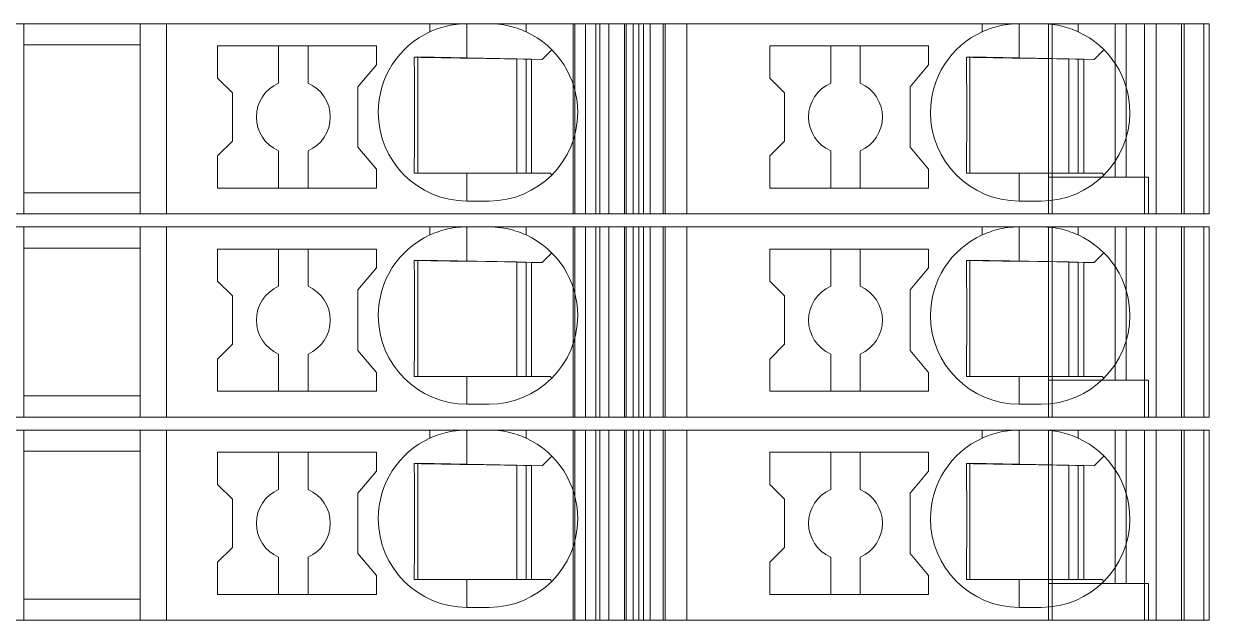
# Model space of a CAD drawing. Header units: millimetres. Extents: x 0 to 1680, y 0 to 1188.
# Drawn here: x 937.05 to 969.15, y 562.35 to 578.5 of the extents above; entities that cross this region are included whole.
import ezdxf
from ezdxf.enums import TextEntityAlignment as Align

# ---------------------------------------------------------------- set-up
doc = ezdxf.new("R2010")
doc.units = ezdxf.units.MM
for name, color, linetype, lineweight in [('EPLAN309', 5, 'Continuous', 5), ('EPLAN493', 5, 'Continuous', 5), ('MAIN-1', 7, 'Continuous', 5), ('MAIN-2', 7, 'Continuous', 5)]:
    doc.layers.add(name, color=color, linetype=linetype, lineweight=lineweight)
doc.styles.add('Tahoma', font='')
doc.styles.get('Tahoma').set_extended_font_data('Tahoma')

# ---------------------------------------------------------------- blocks, each defined once
blk = doc.blocks.new('EPLSYM_LibrarySPECIAL_Symbol12_Variant0_Placement8_8')
at = {"layer": 'EPLAN309', "lineweight": 13, "ltscale": 16}
blk.add_lwpolyline([(0, -5.15), (68.15, -5.15), (68.15, 0), (0, 0)], close=True, dxfattribs=at)
at = {"layer": 'EPLAN493', "color": 5, "style": 'Tahoma'}
blk.add_attdef('17_20450', text='', height=2.3478, dxfattribs=at).set_placement((0, -21.83478), align=Align.MIDDLE_RIGHT)
blk = doc.blocks.new('EPLSYM_LibrarySPECIAL_Symbol12_Variant0_Placement8_9')
at = {"layer": 'EPLAN309', "lineweight": 13, "ltscale": 16}
blk.add_lwpolyline([(0, -5.15), (68.15, -5.15), (68.15, 0), (0, 0)], close=True, dxfattribs=at)
at = {"layer": 'EPLAN493', "color": 5, "style": 'Tahoma'}
blk.add_attdef('17_20450', text='', height=2.3478, dxfattribs=at).set_placement((0, -21.83478), align=Align.MIDDLE_RIGHT)
blk = doc.blocks.new('EPLSYM_LibrarySPECIAL_Symbol12_Variant0_Placement8_10')
at = {"layer": 'EPLAN309', "lineweight": 13, "ltscale": 16}
blk.add_lwpolyline([(0, -5.15), (68.15, -5.15), (68.15, 0), (0, 0)], close=True, dxfattribs=at)
at = {"layer": 'EPLAN493', "color": 5, "style": 'Tahoma'}
blk.add_attdef('17_20450', text='', height=2.3478, dxfattribs=at).set_placement((0, -21.83478), align=Align.MIDDLE_RIGHT)

msp = doc.modelspace()

# ---------------------------------------------------------------- linework, layer by layer
at = {"layer": 'MAIN-1'}
for p, q in [((937.05, 578.5), (940.2, 578.5)), ((937.05, 578.5), (937.05, 573.35)), ((940.919, 578.5), (940.2, 578.5)), ((940.2, 573.35), (940.2, 578.5)), ((948.05, 578.5), (940.919, 578.5)), ((940.919, 578.5), (940.919, 573.35)), ((948.05, 578.5), (949.05, 578.5)), ((948.05, 578.282), (948.05, 578.5)), ((948.531, 578.443), (948.463, 578.427)), ((948.601, 578.458), (948.531, 578.443)), ((948.673, 578.47), (948.601, 578.458)), ((948.746, 578.481), (948.673, 578.47)), ((948.821, 578.489), (948.746, 578.481)), ((948.897, 578.495), (948.821, 578.489)), ((948.973, 578.499), (948.897, 578.495)), ((949.05, 578.5), (948.973, 578.499)), ((949.05, 577.568), (949.05, 578.5)), ((949.05, 578.5), (949.65, 578.5)), ((949.65, 578.5), (949.732, 578.499)), ((950.65, 578.5), (949.65, 578.5)), ((949.732, 578.499), (949.814, 578.494)), ((949.814, 578.494), (949.896, 578.487)), ((949.896, 578.487), (949.975, 578.478)), ((949.975, 578.478), (950.053, 578.466)), ((950.053, 578.466), (950.13, 578.452)), ((950.13, 578.452), (950.204, 578.435)), ((950.65, 578.5), (953.704, 578.5)), ((950.65, 578.282), (950.65, 578.5)), ((953.832, 578.5), (953.704, 578.5)), ((953.704, 573.35), (953.704, 578.5)), ((953.832, 578.5), (954.367, 578.5)), ((953.832, 573.35), (953.832, 578.5)), ((955, 578.5), (954.367, 578.5)), ((954.367, 573.35), (954.367, 578.5)), ((955, 578.5), (963, 578.5)), ((955, 573.35), (955, 578.5)), ((963, 578.5), (964, 578.5)), ((963, 578.282), (963, 578.5)), ((963.481, 578.443), (963.413, 578.427)), ((963.551, 578.458), (963.481, 578.443)), ((963.622, 578.47), (963.551, 578.458)), ((963.696, 578.481), (963.622, 578.47)), ((963.771, 578.489), (963.696, 578.481)), ((963.847, 578.495), (963.771, 578.489)), ((963.923, 578.499), (963.847, 578.495)), ((964, 578.5), (963.923, 578.499)), ((964, 577.568), (964, 578.5)), ((964, 578.5), (964.6, 578.5)), ((964.6, 578.5), (964.677, 578.499)), ((965.6, 578.5), (964.6, 578.5)), ((964.677, 578.499), (964.753, 578.495)), ((964.753, 578.495), (964.829, 578.489)), ((964.829, 578.489), (964.904, 578.481)), ((964.904, 578.481), (964.978, 578.47)), ((964.978, 578.47), (965.049, 578.458)), ((965.049, 578.458), (965.119, 578.443)), ((965.119, 578.443), (965.187, 578.427)), ((965.6, 578.5), (969, 578.5)), ((965.6, 578.282), (965.6, 578.5)), ((969, 573.35), (969, 578.5)), ((948.102, 578.305), (948.05, 578.282)), ((948.156, 578.327), (948.102, 578.305)), ((948.213, 578.349), (948.156, 578.327)), ((948.272, 578.37), (948.213, 578.349)), ((948.333, 578.39), (948.272, 578.37)), ((948.397, 578.409), (948.333, 578.39)), ((948.463, 578.427), (948.397, 578.409)), ((950.204, 578.435), (950.275, 578.417)), ((950.275, 578.417), (950.345, 578.397)), ((950.345, 578.397), (950.411, 578.376)), ((950.411, 578.376), (950.475, 578.354)), ((950.475, 578.354), (950.536, 578.331)), ((950.536, 578.331), (950.594, 578.306)), ((950.594, 578.306), (950.65, 578.282)), ((963.052, 578.305), (963, 578.282)), ((963.106, 578.327), (963.052, 578.305)), ((963.163, 578.349), (963.106, 578.327)), ((963.222, 578.37), (963.163, 578.349)), ((963.283, 578.39), (963.222, 578.37)), ((963.347, 578.409), (963.283, 578.39)), ((963.413, 578.427), (963.347, 578.409)), ((965.187, 578.427), (965.253, 578.409)), ((965.253, 578.409), (965.317, 578.39)), ((965.317, 578.39), (965.378, 578.37)), ((965.378, 578.37), (965.437, 578.349)), ((965.437, 578.349), (965.494, 578.327)), ((965.494, 578.327), (965.548, 578.305)), ((965.548, 578.305), (965.6, 578.282)), ((937.05, 577.925), (940.2, 577.925)), ((942.3, 577.9), (942.3, 577.029)), ((942.3, 577.9), (946.6, 577.9)), ((943.95, 577.9), (943.95, 576.892)), ((944.75, 576.892), (944.75, 577.9)), ((946.6, 577.389), (946.6, 577.9)), ((957.25, 577.9), (957.25, 577.029)), ((957.25, 577.9), (961.55, 577.9)), ((958.9, 577.9), (958.9, 576.892)), ((959.7, 576.892), (959.7, 577.9)), ((961.55, 577.389), (961.55, 577.9)), ((947.624, 577.592), (947.625, 577.522)), ((947.685, 577.591), (947.624, 577.592)), ((947.625, 577.522), (947.625, 577.45)), ((947.746, 577.59), (947.685, 577.591)), ((947.721, 577.591), (947.721, 574.45)), ((947.809, 577.589), (947.746, 577.59)), ((947.873, 577.588), (947.809, 577.589)), ((947.937, 577.587), (947.873, 577.588)), ((948.003, 577.586), (947.937, 577.587)), ((948.071, 577.585), (948.003, 577.586)), ((948.14, 577.584), (948.071, 577.585)), ((948.21, 577.582), (948.14, 577.584)), ((948.283, 577.581), (948.21, 577.582)), ((948.358, 577.58), (948.283, 577.581)), ((948.435, 577.579), (948.358, 577.58)), ((948.514, 577.577), (948.435, 577.579)), ((948.597, 577.576), (948.514, 577.577)), ((948.682, 577.575), (948.597, 577.576)), ((948.771, 577.573), (948.682, 577.575)), ((948.862, 577.571), (948.771, 577.573)), ((948.955, 577.57), (948.862, 577.571)), ((949.05, 577.568), (948.955, 577.57)), ((949.05, 577.568), (951.083, 577.533)), ((950.4, 577.545), (950.4, 574.45)), ((950.65, 574.45), (950.65, 577.54)), ((950.8, 577.538), (950.8, 574.45)), ((951.083, 577.533), (951.347, 577.797)), ((962.574, 577.592), (962.574, 577.522)), ((962.635, 577.591), (962.574, 577.592)), ((962.574, 577.522), (962.575, 577.45)), ((962.696, 577.59), (962.635, 577.591)), ((962.671, 577.591), (962.671, 574.45)), ((962.759, 577.589), (962.696, 577.59)), ((962.822, 577.588), (962.759, 577.589)), ((962.887, 577.587), (962.822, 577.588)), ((962.953, 577.586), (962.887, 577.587)), ((963.021, 577.585), (962.953, 577.586)), ((963.09, 577.584), (963.021, 577.585)), ((963.16, 577.582), (963.09, 577.584)), ((963.233, 577.581), (963.16, 577.582)), ((963.307, 577.58), (963.233, 577.581)), ((963.385, 577.579), (963.307, 577.58)), ((963.464, 577.577), (963.385, 577.579)), ((963.547, 577.576), (963.464, 577.577)), ((963.632, 577.575), (963.547, 577.576)), ((963.72, 577.573), (963.632, 577.575)), ((963.812, 577.571), (963.72, 577.573)), ((963.905, 577.57), (963.812, 577.571)), ((964, 577.568), (963.905, 577.57)), ((964, 577.568), (966.033, 577.533)), ((965.35, 577.545), (965.35, 574.45)), ((965.6, 574.45), (965.6, 577.54)), ((965.75, 577.538), (965.75, 574.45)), ((966.033, 577.533), (966.297, 577.797)), ((946.1, 576.793), (946.6, 577.389)), ((947.625, 577.45), (947.626, 577.377)), ((947.626, 577.377), (947.627, 577.303)), ((947.627, 577.303), (947.628, 577.227)), ((947.628, 577.227), (947.628, 577.149)), ((961.05, 576.793), (961.55, 577.389)), ((962.575, 577.45), (962.576, 577.377)), ((962.576, 577.377), (962.577, 577.303)), ((962.577, 577.303), (962.577, 577.227)), ((962.577, 577.227), (962.578, 577.149)), ((942.7, 576.629), (942.3, 577.029)), ((947.628, 577.149), (947.629, 577.07)), ((947.629, 577.07), (947.63, 576.988)), ((947.63, 576.988), (947.63, 576.904)), ((947.63, 576.904), (947.631, 576.817)), ((957.65, 576.629), (957.25, 577.029)), ((962.578, 577.149), (962.579, 577.07)), ((962.579, 577.07), (962.58, 576.988)), ((962.58, 576.988), (962.58, 576.904)), ((962.58, 576.904), (962.581, 576.817)), ((942.7, 576.629), (942.7, 575.321)), ((946.1, 576.793), (946.1, 575.157)), ((947.631, 576.817), (947.631, 576.726)), ((947.631, 576.726), (947.632, 576.632)), ((947.632, 576.632), (947.633, 576.534)), ((947.633, 576.534), (947.633, 576.431)), ((957.65, 576.629), (957.65, 575.321)), ((961.05, 576.793), (961.05, 575.157)), ((962.581, 576.817), (962.581, 576.726)), ((962.581, 576.726), (962.582, 576.632)), ((962.582, 576.632), (962.582, 576.534)), ((962.582, 576.534), (962.583, 576.431)), ((947.633, 576.431), (947.633, 576.324)), ((947.633, 576.324), (947.633, 576.213)), ((947.633, 576.213), (947.634, 576.1)), ((962.583, 576.431), (962.583, 576.324)), ((962.583, 576.324), (962.583, 576.213)), ((962.583, 576.213), (962.583, 576.1)), ((947.634, 576.1), (947.633, 575.979)), ((947.633, 575.979), (947.633, 575.861)), ((962.583, 576.1), (962.583, 575.979)), ((962.583, 575.979), (962.583, 575.861)), ((947.633, 575.747), (947.632, 575.638)), ((947.632, 575.638), (947.632, 575.534)), ((947.633, 575.861), (947.633, 575.747)), ((962.583, 575.747), (962.582, 575.638)), ((962.582, 575.638), (962.582, 575.534)), ((962.583, 575.861), (962.583, 575.747)), ((942.7, 575.321), (942.3, 574.921)), ((947.63, 575.248), (947.629, 575.159)), ((947.631, 575.339), (947.63, 575.248)), ((947.632, 575.534), (947.631, 575.434)), ((947.631, 575.434), (947.631, 575.339)), ((957.65, 575.321), (957.25, 574.921)), ((962.58, 575.248), (962.579, 575.159)), ((962.581, 575.339), (962.58, 575.248)), ((962.582, 575.534), (962.581, 575.434)), ((962.581, 575.434), (962.581, 575.339)), ((942.3, 574.921), (942.3, 574.05)), ((943.95, 575.058), (943.95, 574.05)), ((944.75, 575.058), (944.75, 574.05)), ((946.1, 575.157), (946.6, 574.561)), ((947.628, 574.99), (947.627, 574.908)), ((947.629, 575.159), (947.628, 575.073)), ((947.628, 575.073), (947.628, 574.99)), ((957.25, 574.921), (957.25, 574.05)), ((958.9, 575.058), (958.9, 574.05)), ((959.7, 575.058), (959.7, 574.05)), ((961.05, 575.157), (961.55, 574.561)), ((962.578, 574.99), (962.577, 574.908)), ((962.579, 575.159), (962.578, 575.073)), ((962.578, 575.073), (962.578, 574.99)), ((947.624, 574.598), (947.623, 574.524)), ((947.625, 574.75), (947.624, 574.674)), ((947.624, 574.674), (947.624, 574.598)), ((947.626, 574.829), (947.625, 574.75)), ((947.627, 574.908), (947.626, 574.829)), ((962.574, 574.598), (962.573, 574.524)), ((962.575, 574.75), (962.574, 574.674)), ((962.574, 574.674), (962.574, 574.598)), ((962.576, 574.829), (962.575, 574.75)), ((962.577, 574.908), (962.576, 574.829)), ((946.6, 574.05), (946.6, 574.561)), ((947.623, 574.524), (947.622, 574.45)), ((947.622, 574.45), (947.683, 574.45)), ((947.683, 574.45), (947.746, 574.45)), ((947.746, 574.45), (947.809, 574.45)), ((947.809, 574.45), (947.873, 574.45)), ((947.873, 574.45), (947.939, 574.45)), ((947.939, 574.45), (948.005, 574.45)), ((948.005, 574.45), (948.074, 574.45)), ((948.074, 574.45), (948.144, 574.45)), ((948.144, 574.45), (948.215, 574.45)), ((948.215, 574.45), (948.289, 574.45)), ((948.289, 574.45), (948.364, 574.45)), ((948.364, 574.45), (948.442, 574.45)), ((948.442, 574.45), (948.522, 574.45)), ((948.522, 574.45), (948.605, 574.45)), ((948.605, 574.45), (948.69, 574.45)), ((948.69, 574.45), (948.778, 574.45)), ((948.778, 574.45), (948.867, 574.45)), ((948.867, 574.45), (948.958, 574.45)), ((948.958, 574.45), (949.05, 574.45)), ((949.05, 574.45), (951.3, 574.45)), ((949.05, 574.45), (949.05, 573.7)), ((951.347, 574.403), (951.3, 574.45)), ((961.55, 574.05), (961.55, 574.561)), ((962.573, 574.524), (962.572, 574.45)), ((962.572, 574.45), (962.633, 574.45)), ((962.633, 574.45), (962.695, 574.45)), ((962.695, 574.45), (962.759, 574.45)), ((962.759, 574.45), (962.823, 574.45)), ((962.823, 574.45), (962.889, 574.45)), ((962.889, 574.45), (962.955, 574.45)), ((962.955, 574.45), (963.024, 574.45)), ((963.024, 574.45), (963.093, 574.45)), ((963.093, 574.45), (963.165, 574.45)), ((963.165, 574.45), (963.239, 574.45)), ((963.239, 574.45), (963.314, 574.45)), ((963.314, 574.45), (963.392, 574.45)), ((963.392, 574.45), (963.472, 574.45)), ((963.472, 574.45), (963.555, 574.45)), ((963.555, 574.45), (963.64, 574.45)), ((963.64, 574.45), (963.727, 574.45)), ((963.727, 574.45), (963.817, 574.45)), ((963.817, 574.45), (963.908, 574.45)), ((963.908, 574.45), (964, 574.45)), ((964, 574.45), (964, 573.7)), ((964, 574.45), (966.25, 574.45)), ((966.297, 574.403), (966.25, 574.45)), ((946.6, 574.05), (942.3, 574.05)), ((961.55, 574.05), (957.25, 574.05)), ((937.05, 573.925), (940.2, 573.925)), ((949.65, 573.7), (949.05, 573.7)), ((964.6, 573.7), (964, 573.7)), ((937.05, 573.35), (940.2, 573.35)), ((940.919, 573.35), (940.2, 573.35)), ((940.919, 573.35), (953.704, 573.35)), ((952.544, 573.35), (952.544, 573.35)), ((952.65, 573.35), (952.65, 573.35)), ((953.832, 573.35), (953.704, 573.35)), ((953.832, 573.35), (954.367, 573.35)), ((955, 573.35), (954.367, 573.35)), ((955, 573.35), (969, 573.35)), ((967.5, 573.35), (967.5, 573.35)), ((937.05, 573), (940.2, 573)), ((937.05, 573), (937.05, 567.85)), ((940.919, 573), (940.2, 573)), ((940.2, 567.85), (940.2, 573)), ((948.05, 573), (940.919, 573)), ((940.919, 573), (940.919, 567.85)), ((948.05, 573), (949.05, 573)), ((948.05, 572.782), (948.05, 573)), ((948.821, 572.989), (948.746, 572.981)), ((948.897, 572.995), (948.821, 572.989)), ((948.973, 572.999), (948.897, 572.995)), ((949.05, 573), (948.973, 572.999)), ((949.05, 572.068), (949.05, 573)), ((949.05, 573), (949.65, 573)), ((949.65, 573), (949.732, 572.999)), ((950.65, 573), (949.65, 573)), ((949.732, 572.999), (949.814, 572.994)), ((949.814, 572.994), (949.896, 572.987)), ((949.896, 572.987), (949.975, 572.978)), ((950.65, 573), (953.704, 573)), ((950.65, 572.782), (950.65, 573)), ((953.832, 573), (953.704, 573)), ((953.704, 567.85), (953.704, 573)), ((953.832, 573), (954.367, 573)), ((953.832, 567.85), (953.832, 573)), ((955, 573), (954.367, 573)), ((954.367, 567.85), (954.367, 573)), ((955, 573), (963, 573)), ((955, 567.85), (955, 573)), ((963, 573), (964, 573)), ((963, 572.782), (963, 573)), ((963.771, 572.989), (963.696, 572.981)), ((963.847, 572.995), (963.771, 572.989)), ((963.923, 572.999), (963.847, 572.995)), ((964, 573), (963.923, 572.999)), ((964, 572.068), (964, 573)), ((964, 573), (964.6, 573)), ((964.6, 573), (964.677, 572.999)), ((965.6, 573), (964.6, 573)), ((964.677, 572.999), (964.753, 572.995)), ((964.753, 572.995), (964.829, 572.989)), ((964.829, 572.989), (964.904, 572.981)), ((965.6, 573), (969, 573)), ((965.6, 572.782), (965.6, 573)), ((969, 567.85), (969, 573)), ((948.102, 572.805), (948.05, 572.782)), ((948.156, 572.827), (948.102, 572.805)), ((948.213, 572.849), (948.156, 572.827)), ((948.272, 572.87), (948.213, 572.849)), ((948.333, 572.89), (948.272, 572.87)), ((948.397, 572.909), (948.333, 572.89)), ((948.463, 572.927), (948.397, 572.909)), ((948.531, 572.943), (948.463, 572.927)), ((948.601, 572.958), (948.531, 572.943)), ((948.673, 572.97), (948.601, 572.958)), ((948.746, 572.981), (948.673, 572.97)), ((949.975, 572.978), (950.053, 572.966)), ((950.053, 572.966), (950.13, 572.952)), ((950.13, 572.952), (950.204, 572.935)), ((950.204, 572.935), (950.275, 572.917)), ((950.275, 572.917), (950.345, 572.897)), ((950.345, 572.897), (950.411, 572.876)), ((950.411, 572.876), (950.475, 572.854)), ((950.475, 572.854), (950.536, 572.831)), ((950.536, 572.831), (950.594, 572.806)), ((950.594, 572.806), (950.65, 572.782)), ((963.052, 572.805), (963, 572.782)), ((963.106, 572.827), (963.052, 572.805)), ((963.163, 572.849), (963.106, 572.827)), ((963.222, 572.87), (963.163, 572.849)), ((963.283, 572.89), (963.222, 572.87)), ((963.347, 572.909), (963.283, 572.89)), ((963.413, 572.927), (963.347, 572.909)), ((963.481, 572.943), (963.413, 572.927)), ((963.551, 572.958), (963.481, 572.943)), ((963.622, 572.97), (963.551, 572.958)), ((963.696, 572.981), (963.622, 572.97)), ((964.904, 572.981), (964.978, 572.97)), ((964.978, 572.97), (965.049, 572.958)), ((965.049, 572.958), (965.119, 572.943)), ((965.119, 572.943), (965.187, 572.927)), ((965.187, 572.927), (965.253, 572.909)), ((965.253, 572.909), (965.317, 572.89)), ((965.317, 572.89), (965.378, 572.87)), ((965.378, 572.87), (965.437, 572.849)), ((965.437, 572.849), (965.494, 572.827)), ((965.494, 572.827), (965.548, 572.805)), ((965.548, 572.805), (965.6, 572.782)), ((937.05, 572.425), (940.2, 572.425)), ((942.3, 572.4), (942.3, 571.529)), ((942.3, 572.4), (946.6, 572.4)), ((943.95, 572.4), (943.95, 571.392)), ((944.75, 571.392), (944.75, 572.4)), ((946.6, 571.889), (946.6, 572.4)), ((957.25, 572.4), (957.25, 571.529)), ((957.25, 572.4), (961.55, 572.4)), ((958.9, 572.4), (958.9, 571.392)), ((959.7, 571.392), (959.7, 572.4)), ((961.55, 571.889), (961.55, 572.4)), ((947.624, 572.092), (947.625, 572.022)), ((947.685, 572.091), (947.624, 572.092)), ((947.746, 572.09), (947.685, 572.091)), ((947.721, 572.091), (947.721, 568.95)), ((947.809, 572.089), (947.746, 572.09)), ((947.873, 572.088), (947.809, 572.089)), ((947.937, 572.087), (947.873, 572.088)), ((948.003, 572.086), (947.937, 572.087)), ((948.071, 572.085), (948.003, 572.086)), ((948.14, 572.084), (948.071, 572.085)), ((948.21, 572.082), (948.14, 572.084)), ((948.283, 572.081), (948.21, 572.082)), ((948.358, 572.08), (948.283, 572.081)), ((948.435, 572.079), (948.358, 572.08)), ((948.514, 572.077), (948.435, 572.079)), ((948.597, 572.076), (948.514, 572.077)), ((948.682, 572.075), (948.597, 572.076)), ((948.771, 572.073), (948.682, 572.075)), ((948.862, 572.071), (948.771, 572.073)), ((948.955, 572.07), (948.862, 572.071)), ((949.05, 572.068), (948.955, 572.07)), ((949.05, 572.068), (951.083, 572.033)), ((950.4, 572.045), (950.4, 568.95)), ((950.65, 568.95), (950.65, 572.04)), ((950.8, 572.038), (950.8, 568.95)), ((951.083, 572.033), (951.347, 572.297)), ((962.574, 572.092), (962.574, 572.022)), ((962.635, 572.091), (962.574, 572.092)), ((962.696, 572.09), (962.635, 572.091)), ((962.671, 572.091), (962.671, 568.95)), ((962.759, 572.089), (962.696, 572.09)), ((962.822, 572.088), (962.759, 572.089)), ((962.887, 572.087), (962.822, 572.088)), ((962.953, 572.086), (962.887, 572.087)), ((963.021, 572.085), (962.953, 572.086)), ((963.09, 572.084), (963.021, 572.085)), ((963.16, 572.082), (963.09, 572.084)), ((963.233, 572.081), (963.16, 572.082)), ((963.307, 572.08), (963.233, 572.081)), ((963.385, 572.079), (963.307, 572.08)), ((963.464, 572.077), (963.385, 572.079)), ((963.547, 572.076), (963.464, 572.077)), ((963.632, 572.075), (963.547, 572.076)), ((963.72, 572.073), (963.632, 572.075)), ((963.812, 572.071), (963.72, 572.073)), ((963.905, 572.07), (963.812, 572.071)), ((964, 572.068), (963.905, 572.07)), ((964, 572.068), (966.033, 572.033)), ((965.35, 572.045), (965.35, 568.95)), ((965.6, 568.95), (965.6, 572.04)), ((965.75, 572.038), (965.75, 568.95)), ((966.033, 572.033), (966.297, 572.297)), ((946.1, 571.293), (946.6, 571.889)), ((947.625, 572.022), (947.625, 571.95)), ((947.625, 571.95), (947.626, 571.877)), ((947.626, 571.877), (947.627, 571.803)), ((947.627, 571.803), (947.628, 571.727)), ((947.628, 571.727), (947.628, 571.649)), ((961.05, 571.293), (961.55, 571.889)), ((962.574, 572.022), (962.575, 571.95)), ((962.575, 571.95), (962.576, 571.877)), ((962.576, 571.877), (962.577, 571.803)), ((962.577, 571.803), (962.577, 571.727)), ((962.577, 571.727), (962.578, 571.649)), ((942.7, 571.129), (942.3, 571.529)), ((947.628, 571.649), (947.629, 571.57)), ((947.629, 571.57), (947.63, 571.488)), ((947.63, 571.488), (947.63, 571.404)), ((947.63, 571.404), (947.631, 571.317)), ((957.65, 571.129), (957.25, 571.529)), ((962.578, 571.649), (962.579, 571.57)), ((962.579, 571.57), (962.58, 571.488)), ((962.58, 571.488), (962.58, 571.404)), ((962.58, 571.404), (962.581, 571.317)), ((942.7, 571.129), (942.7, 569.821)), ((946.1, 571.293), (946.1, 569.657)), ((947.631, 571.317), (947.631, 571.226)), ((947.631, 571.226), (947.632, 571.132)), ((947.632, 571.132), (947.633, 571.034)), ((957.65, 571.129), (957.65, 569.821)), ((961.05, 571.293), (961.05, 569.657)), ((962.581, 571.317), (962.581, 571.226)), ((962.581, 571.226), (962.582, 571.132)), ((962.582, 571.132), (962.582, 571.034)), ((947.633, 571.034), (947.633, 570.931)), ((947.633, 570.931), (947.633, 570.824)), ((947.633, 570.824), (947.633, 570.713)), ((962.582, 571.034), (962.583, 570.931)), ((962.583, 570.931), (962.583, 570.824)), ((962.583, 570.824), (962.583, 570.713)), ((947.633, 570.713), (947.634, 570.6)), ((947.634, 570.6), (947.633, 570.479)), ((947.633, 570.479), (947.633, 570.361)), ((962.583, 570.713), (962.583, 570.6)), ((962.583, 570.6), (962.583, 570.479)), ((962.583, 570.479), (962.583, 570.361)), ((947.633, 570.247), (947.632, 570.138)), ((947.632, 570.138), (947.632, 570.034)), ((947.633, 570.361), (947.633, 570.247)), ((962.583, 570.247), (962.582, 570.138)), ((962.582, 570.138), (962.582, 570.034)), ((962.583, 570.361), (962.583, 570.247)), ((942.7, 569.821), (942.3, 569.421)), ((947.631, 569.839), (947.63, 569.748)), ((947.632, 570.034), (947.631, 569.934)), ((947.631, 569.934), (947.631, 569.839)), ((957.65, 569.821), (957.25, 569.421)), ((962.581, 569.839), (962.58, 569.748)), ((962.582, 570.034), (962.581, 569.934)), ((962.581, 569.934), (962.581, 569.839)), ((943.95, 569.558), (943.95, 568.55)), ((944.75, 569.558), (944.75, 568.55)), ((946.1, 569.657), (946.6, 569.061)), ((947.628, 569.49), (947.627, 569.408)), ((947.629, 569.659), (947.628, 569.573)), ((947.628, 569.573), (947.628, 569.49)), ((947.63, 569.748), (947.629, 569.659)), ((958.9, 569.558), (958.9, 568.55)), ((959.7, 569.558), (959.7, 568.55)), ((961.05, 569.657), (961.55, 569.061)), ((962.578, 569.49), (962.577, 569.408)), ((962.579, 569.659), (962.578, 569.573)), ((962.578, 569.573), (962.578, 569.49)), ((962.58, 569.748), (962.579, 569.659)), ((942.3, 569.421), (942.3, 568.55)), ((947.625, 569.25), (947.624, 569.174)), ((947.624, 569.174), (947.624, 569.098)), ((947.626, 569.329), (947.625, 569.25)), ((947.627, 569.408), (947.626, 569.329)), ((957.25, 569.421), (957.25, 568.55)), ((962.575, 569.25), (962.574, 569.174)), ((962.574, 569.174), (962.574, 569.098)), ((962.576, 569.329), (962.575, 569.25)), ((962.577, 569.408), (962.576, 569.329)), ((946.6, 568.55), (946.6, 569.061)), ((947.623, 569.024), (947.622, 568.95)), ((947.622, 568.95), (947.683, 568.95)), ((947.624, 569.098), (947.623, 569.024)), ((947.683, 568.95), (947.746, 568.95)), ((947.746, 568.95), (947.809, 568.95)), ((947.809, 568.95), (947.873, 568.95)), ((947.873, 568.95), (947.939, 568.95)), ((947.939, 568.95), (948.005, 568.95)), ((948.005, 568.95), (948.074, 568.95)), ((948.074, 568.95), (948.144, 568.95)), ((948.144, 568.95), (948.215, 568.95)), ((948.215, 568.95), (948.289, 568.95)), ((948.289, 568.95), (948.364, 568.95)), ((948.364, 568.95), (948.442, 568.95)), ((948.442, 568.95), (948.522, 568.95)), ((948.522, 568.95), (948.605, 568.95)), ((948.605, 568.95), (948.69, 568.95)), ((948.69, 568.95), (948.778, 568.95)), ((948.778, 568.95), (948.867, 568.95)), ((948.867, 568.95), (948.958, 568.95)), ((948.958, 568.95), (949.05, 568.95)), ((949.05, 568.95), (951.3, 568.95)), ((949.05, 568.95), (949.05, 568.2)), ((951.347, 568.903), (951.3, 568.95)), ((961.55, 568.55), (961.55, 569.061)), ((962.573, 569.024), (962.572, 568.95)), ((962.572, 568.95), (962.633, 568.95)), ((962.574, 569.098), (962.573, 569.024)), ((962.633, 568.95), (962.695, 568.95)), ((962.695, 568.95), (962.759, 568.95)), ((962.759, 568.95), (962.823, 568.95)), ((962.823, 568.95), (962.889, 568.95)), ((962.889, 568.95), (962.955, 568.95)), ((962.955, 568.95), (963.024, 568.95)), ((963.024, 568.95), (963.093, 568.95)), ((963.093, 568.95), (963.165, 568.95)), ((963.165, 568.95), (963.239, 568.95)), ((963.239, 568.95), (963.314, 568.95)), ((963.314, 568.95), (963.392, 568.95)), ((963.392, 568.95), (963.472, 568.95)), ((963.472, 568.95), (963.555, 568.95)), ((963.555, 568.95), (963.64, 568.95)), ((963.64, 568.95), (963.727, 568.95)), ((963.727, 568.95), (963.817, 568.95)), ((963.817, 568.95), (963.908, 568.95)), ((963.908, 568.95), (964, 568.95)), ((964, 568.95), (964, 568.2)), ((964, 568.95), (966.25, 568.95)), ((966.297, 568.903), (966.25, 568.95)), ((946.6, 568.55), (942.3, 568.55)), ((961.55, 568.55), (957.25, 568.55)), ((937.05, 568.425), (940.2, 568.425)), ((949.65, 568.2), (949.05, 568.2)), ((964.6, 568.2), (964, 568.2)), ((937.05, 567.85), (940.2, 567.85)), ((940.919, 567.85), (940.2, 567.85)), ((940.919, 567.85), (953.704, 567.85)), ((952.544, 567.85), (952.544, 567.85)), ((952.65, 567.85), (952.65, 567.85)), ((953.832, 567.85), (953.704, 567.85)), ((953.832, 567.85), (954.367, 567.85)), ((955, 567.85), (954.367, 567.85)), ((955, 567.85), (969, 567.85)), ((967.5, 567.85), (967.5, 567.85)), ((937.05, 567.5), (940.2, 567.5)), ((937.05, 567.5), (937.05, 562.35)), ((940.919, 567.5), (940.2, 567.5)), ((940.2, 562.35), (940.2, 567.5)), ((948.05, 567.5), (940.919, 567.5)), ((940.919, 567.5), (940.919, 562.35)), ((948.05, 567.5), (949.05, 567.5)), ((948.05, 567.282), (948.05, 567.5)), ((948.102, 567.305), (948.05, 567.282)), ((948.156, 567.327), (948.102, 567.305)), ((948.213, 567.349), (948.156, 567.327)), ((948.272, 567.37), (948.213, 567.349)), ((948.333, 567.39), (948.272, 567.37)), ((948.397, 567.409), (948.333, 567.39)), ((948.463, 567.427), (948.397, 567.409)), ((948.531, 567.443), (948.463, 567.427)), ((948.601, 567.458), (948.531, 567.443)), ((948.673, 567.47), (948.601, 567.458)), ((948.746, 567.481), (948.673, 567.47)), ((948.821, 567.489), (948.746, 567.481)), ((948.897, 567.495), (948.821, 567.489)), ((948.973, 567.499), (948.897, 567.495)), ((949.05, 567.5), (948.973, 567.499)), ((949.05, 566.568), (949.05, 567.5)), ((949.05, 567.5), (949.65, 567.5)), ((949.65, 567.5), (949.732, 567.499)), ((950.65, 567.5), (949.65, 567.5)), ((949.732, 567.499), (949.814, 567.494)), ((949.814, 567.494), (949.896, 567.487)), ((949.896, 567.487), (949.975, 567.478)), ((949.975, 567.478), (950.053, 567.466)), ((950.053, 567.466), (950.13, 567.452)), ((950.13, 567.452), (950.204, 567.435)), ((950.204, 567.435), (950.275, 567.417)), ((950.275, 567.417), (950.345, 567.397)), ((950.345, 567.397), (950.411, 567.376)), ((950.411, 567.376), (950.475, 567.354)), ((950.475, 567.354), (950.536, 567.331)), ((950.536, 567.331), (950.594, 567.306)), ((950.594, 567.306), (950.65, 567.282)), ((950.65, 567.5), (953.704, 567.5)), ((950.65, 567.282), (950.65, 567.5)), ((953.832, 567.5), (953.704, 567.5)), ((953.704, 562.35), (953.704, 567.5)), ((953.832, 567.5), (954.367, 567.5)), ((953.832, 562.35), (953.832, 567.5)), ((955, 567.5), (954.367, 567.5)), ((954.367, 562.35), (954.367, 567.5)), ((955, 567.5), (963, 567.5)), ((955, 562.35), (955, 567.5)), ((963, 567.5), (964, 567.5)), ((963, 567.282), (963, 567.5)), ((963.052, 567.305), (963, 567.282)), ((963.106, 567.327), (963.052, 567.305)), ((963.163, 567.349), (963.106, 567.327)), ((963.222, 567.37), (963.163, 567.349)), ((963.283, 567.39), (963.222, 567.37)), ((963.347, 567.409), (963.283, 567.39)), ((963.413, 567.427), (963.347, 567.409)), ((963.481, 567.443), (963.413, 567.427)), ((963.551, 567.458), (963.481, 567.443)), ((963.622, 567.47), (963.551, 567.458)), ((963.696, 567.481), (963.622, 567.47)), ((963.771, 567.489), (963.696, 567.481)), ((963.847, 567.495), (963.771, 567.489)), ((963.923, 567.499), (963.847, 567.495)), ((964, 567.5), (963.923, 567.499)), ((964, 566.568), (964, 567.5)), ((964, 567.5), (964.6, 567.5)), ((964.6, 567.5), (964.677, 567.499)), ((965.6, 567.5), (964.6, 567.5)), ((964.677, 567.499), (964.753, 567.495)), ((964.753, 567.495), (964.829, 567.489)), ((964.829, 567.489), (964.904, 567.481)), ((964.904, 567.481), (964.978, 567.47)), ((964.978, 567.47), (965.049, 567.458)), ((965.049, 567.458), (965.119, 567.443)), ((965.119, 567.443), (965.187, 567.427)), ((965.187, 567.427), (965.253, 567.409)), ((965.253, 567.409), (965.317, 567.39)), ((965.317, 567.39), (965.378, 567.37)), ((965.378, 567.37), (965.437, 567.349)), ((965.437, 567.349), (965.494, 567.327)), ((965.494, 567.327), (965.548, 567.305)), ((965.548, 567.305), (965.6, 567.282)), ((965.6, 567.5), (969, 567.5)), ((965.6, 567.282), (965.6, 567.5)), ((969, 562.35), (969, 567.5)), ((937.05, 566.925), (940.2, 566.925)), ((942.3, 566.9), (942.3, 566.029)), ((942.3, 566.9), (946.6, 566.9)), ((943.95, 566.9), (943.95, 565.892)), ((944.75, 565.892), (944.75, 566.9)), ((946.6, 566.389), (946.6, 566.9)), ((957.25, 566.9), (957.25, 566.029)), ((957.25, 566.9), (961.55, 566.9)), ((958.9, 566.9), (958.9, 565.892)), ((959.7, 565.892), (959.7, 566.9)), ((961.55, 566.389), (961.55, 566.9)), ((947.624, 566.592), (947.625, 566.522)), ((947.685, 566.591), (947.624, 566.592)), ((947.746, 566.59), (947.685, 566.591)), ((947.721, 566.591), (947.721, 563.45)), ((947.809, 566.589), (947.746, 566.59)), ((947.873, 566.588), (947.809, 566.589)), ((947.937, 566.587), (947.873, 566.588)), ((948.003, 566.586), (947.937, 566.587)), ((948.071, 566.585), (948.003, 566.586)), ((948.14, 566.584), (948.071, 566.585)), ((948.21, 566.582), (948.14, 566.584)), ((948.283, 566.581), (948.21, 566.582)), ((948.358, 566.58), (948.283, 566.581)), ((948.435, 566.579), (948.358, 566.58)), ((948.514, 566.577), (948.435, 566.579)), ((948.597, 566.576), (948.514, 566.577)), ((948.682, 566.575), (948.597, 566.576)), ((948.771, 566.573), (948.682, 566.575)), ((948.862, 566.571), (948.771, 566.573)), ((948.955, 566.57), (948.862, 566.571)), ((949.05, 566.568), (948.955, 566.57)), ((949.05, 566.568), (951.083, 566.533)), ((951.083, 566.533), (951.347, 566.797)), ((962.574, 566.592), (962.574, 566.522)), ((962.635, 566.591), (962.574, 566.592)), ((962.696, 566.59), (962.635, 566.591)), ((962.671, 566.591), (962.671, 563.45)), ((962.759, 566.589), (962.696, 566.59)), ((962.822, 566.588), (962.759, 566.589)), ((962.887, 566.587), (962.822, 566.588)), ((962.953, 566.586), (962.887, 566.587)), ((963.021, 566.585), (962.953, 566.586)), ((963.09, 566.584), (963.021, 566.585)), ((963.16, 566.582), (963.09, 566.584)), ((963.233, 566.581), (963.16, 566.582)), ((963.307, 566.58), (963.233, 566.581)), ((963.385, 566.579), (963.307, 566.58)), ((963.464, 566.577), (963.385, 566.579)), ((963.547, 566.576), (963.464, 566.577)), ((963.632, 566.575), (963.547, 566.576)), ((963.72, 566.573), (963.632, 566.575)), ((963.812, 566.571), (963.72, 566.573)), ((963.905, 566.57), (963.812, 566.571)), ((964, 566.568), (963.905, 566.57)), ((964, 566.568), (966.033, 566.533)), ((966.033, 566.533), (966.297, 566.797)), ((946.1, 565.793), (946.6, 566.389)), ((947.625, 566.522), (947.625, 566.45)), ((947.625, 566.45), (947.626, 566.377)), ((947.626, 566.377), (947.627, 566.303)), ((947.627, 566.303), (947.628, 566.227)), ((950.4, 566.545), (950.4, 563.45)), ((950.65, 563.45), (950.65, 566.54)), ((950.8, 566.538), (950.8, 563.45)), ((961.05, 565.793), (961.55, 566.389)), ((962.574, 566.522), (962.575, 566.45)), ((962.575, 566.45), (962.576, 566.377)), ((962.576, 566.377), (962.577, 566.303)), ((962.577, 566.303), (962.577, 566.227)), ((965.35, 566.545), (965.35, 563.45)), ((965.6, 563.45), (965.6, 566.54)), ((965.75, 566.538), (965.75, 563.45)), ((942.7, 565.629), (942.3, 566.029)), ((947.628, 566.227), (947.628, 566.149)), ((947.628, 566.149), (947.629, 566.07)), ((947.629, 566.07), (947.63, 565.988)), ((947.63, 565.988), (947.63, 565.904)), ((957.65, 565.629), (957.25, 566.029)), ((962.577, 566.227), (962.578, 566.149)), ((962.578, 566.149), (962.579, 566.07)), ((962.579, 566.07), (962.58, 565.988)), ((962.58, 565.988), (962.58, 565.904)), ((942.7, 565.629), (942.7, 564.321)), ((946.1, 565.793), (946.1, 564.157)), ((947.63, 565.904), (947.631, 565.817)), ((947.631, 565.817), (947.631, 565.726)), ((947.631, 565.726), (947.632, 565.632)), ((947.632, 565.632), (947.633, 565.534)), ((957.65, 565.629), (957.65, 564.321)), ((961.05, 565.793), (961.05, 564.157)), ((962.58, 565.904), (962.581, 565.817)), ((962.581, 565.817), (962.581, 565.726)), ((962.581, 565.726), (962.582, 565.632)), ((962.582, 565.632), (962.582, 565.534)), ((947.633, 565.534), (947.633, 565.431)), ((947.633, 565.431), (947.633, 565.324)), ((947.633, 565.324), (947.633, 565.213)), ((962.582, 565.534), (962.583, 565.431)), ((962.583, 565.431), (962.583, 565.324)), ((962.583, 565.324), (962.583, 565.213)), ((947.633, 565.213), (947.634, 565.1)), ((947.634, 565.1), (947.633, 564.979)), ((947.633, 564.979), (947.633, 564.861)), ((962.583, 565.213), (962.583, 565.1)), ((962.583, 565.1), (962.583, 564.979)), ((962.583, 564.979), (962.583, 564.861)), ((947.633, 564.747), (947.632, 564.638)), ((947.633, 564.861), (947.633, 564.747)), ((962.583, 564.747), (962.582, 564.638)), ((962.583, 564.861), (962.583, 564.747)), ((942.7, 564.321), (942.3, 563.921)), ((947.631, 564.339), (947.63, 564.248)), ((947.632, 564.534), (947.631, 564.434)), ((947.631, 564.434), (947.631, 564.339)), ((947.632, 564.638), (947.632, 564.534)), ((957.65, 564.321), (957.25, 563.921)), ((962.581, 564.339), (962.58, 564.248)), ((962.582, 564.534), (962.581, 564.434)), ((962.581, 564.434), (962.581, 564.339)), ((962.582, 564.638), (962.582, 564.534)), ((943.95, 564.058), (943.95, 563.05)), ((944.75, 564.058), (944.75, 563.05)), ((946.1, 564.157), (946.6, 563.561)), ((947.629, 564.159), (947.628, 564.073)), ((947.628, 564.073), (947.628, 563.99)), ((947.63, 564.248), (947.629, 564.159)), ((958.9, 564.058), (958.9, 563.05)), ((959.7, 564.058), (959.7, 563.05)), ((961.05, 564.157), (961.55, 563.561)), ((962.579, 564.159), (962.578, 564.073)), ((962.578, 564.073), (962.578, 563.99)), ((962.58, 564.248), (962.579, 564.159)), ((942.3, 563.921), (942.3, 563.05)), ((947.625, 563.75), (947.624, 563.674)), ((947.626, 563.829), (947.625, 563.75)), ((947.627, 563.908), (947.626, 563.829)), ((947.628, 563.99), (947.627, 563.908)), ((957.25, 563.921), (957.25, 563.05)), ((962.575, 563.75), (962.574, 563.674)), ((962.576, 563.829), (962.575, 563.75)), ((962.577, 563.908), (962.576, 563.829)), ((962.578, 563.99), (962.577, 563.908)), ((946.6, 563.05), (946.6, 563.561)), ((947.623, 563.524), (947.622, 563.45)), ((947.622, 563.45), (947.683, 563.45)), ((947.624, 563.598), (947.623, 563.524)), ((947.624, 563.674), (947.624, 563.598)), ((947.683, 563.45), (947.746, 563.45)), ((947.746, 563.45), (947.809, 563.45)), ((947.809, 563.45), (947.873, 563.45)), ((947.873, 563.45), (947.939, 563.45)), ((947.939, 563.45), (948.005, 563.45)), ((948.005, 563.45), (948.074, 563.45)), ((948.074, 563.45), (948.144, 563.45)), ((948.144, 563.45), (948.215, 563.45)), ((948.215, 563.45), (948.289, 563.45)), ((948.289, 563.45), (948.364, 563.45)), ((948.364, 563.45), (948.442, 563.45)), ((948.442, 563.45), (948.522, 563.45)), ((948.522, 563.45), (948.605, 563.45)), ((948.605, 563.45), (948.69, 563.45)), ((948.69, 563.45), (948.778, 563.45)), ((948.778, 563.45), (948.867, 563.45)), ((948.867, 563.45), (948.958, 563.45)), ((948.958, 563.45), (949.05, 563.45)), ((949.05, 563.45), (951.3, 563.45)), ((949.05, 563.45), (949.05, 562.7)), ((951.347, 563.403), (951.3, 563.45)), ((961.55, 563.05), (961.55, 563.561)), ((962.573, 563.524), (962.572, 563.45)), ((962.572, 563.45), (962.633, 563.45)), ((962.574, 563.598), (962.573, 563.524)), ((962.574, 563.674), (962.574, 563.598)), ((962.633, 563.45), (962.695, 563.45)), ((962.695, 563.45), (962.759, 563.45)), ((962.759, 563.45), (962.823, 563.45)), ((962.823, 563.45), (962.889, 563.45)), ((962.889, 563.45), (962.955, 563.45)), ((962.955, 563.45), (963.024, 563.45)), ((963.024, 563.45), (963.093, 563.45)), ((963.093, 563.45), (963.165, 563.45)), ((963.165, 563.45), (963.239, 563.45)), ((963.239, 563.45), (963.314, 563.45)), ((963.314, 563.45), (963.392, 563.45)), ((963.392, 563.45), (963.472, 563.45)), ((963.472, 563.45), (963.555, 563.45)), ((963.555, 563.45), (963.64, 563.45)), ((963.64, 563.45), (963.727, 563.45)), ((963.727, 563.45), (963.817, 563.45)), ((963.817, 563.45), (963.908, 563.45)), ((963.908, 563.45), (964, 563.45)), ((964, 563.45), (964, 562.7)), ((964, 563.45), (966.25, 563.45)), ((966.297, 563.403), (966.25, 563.45)), ((946.6, 563.05), (942.3, 563.05)), ((961.55, 563.05), (957.25, 563.05)), ((937.05, 562.925), (940.2, 562.925)), ((949.65, 562.7), (949.05, 562.7)), ((964.6, 562.7), (964, 562.7)), ((937.05, 562.35), (940.2, 562.35)), ((940.919, 562.35), (940.2, 562.35)), ((940.919, 562.35), (953.704, 562.35)), ((952.544, 562.35), (952.544, 562.35)), ((952.65, 562.35), (952.65, 562.35)), ((953.832, 562.35), (953.704, 562.35)), ((953.832, 562.35), (954.367, 562.35)), ((955, 562.35), (954.367, 562.35)), ((955, 562.35), (969, 562.35)), ((967.5, 562.35), (967.5, 562.35))]:
    msp.add_line(p, q, dxfattribs=at)
for centre, radius, start, end in [((949.05, 576.1), 2.4, 114.6244, 180), ((949.65, 576.1), 2.4, 0, 65.3756), ((964, 576.1), 2.4, 114.6244, 180), ((964.6, 576.1), 2.4, 0, 65.3756), ((944.35, 575.975), 1, 113.5782, 180), ((944.35, 575.975), 1, 0, 66.4218), ((959.3, 575.975), 1, 113.5782, 180), ((959.3, 575.975), 1, 0, 66.4218), ((944.35, 575.975), 1, 180, 246.4218), ((944.35, 575.975), 1, 293.5782, 0), ((949.05, 576.1), 2.4, 180, 270), ((949.65, 576.1), 2.4, 270, 0), ((959.3, 575.975), 1, 180, 246.4218), ((959.3, 575.975), 1, 293.5782, 0), ((964, 576.1), 2.4, 180, 270), ((964.6, 576.1), 2.4, 270, 0), ((949.05, 570.6), 2.4, 114.6244, 180), ((949.65, 570.6), 2.4, 0, 65.3756), ((964, 570.6), 2.4, 114.6244, 180), ((964.6, 570.6), 2.4, 0, 65.3756), ((944.35, 570.475), 1, 113.5782, 180), ((944.35, 570.475), 1, 0, 66.4218), ((959.3, 570.475), 1, 113.5782, 180), ((959.3, 570.475), 1, 0, 66.4218), ((944.35, 570.475), 1, 180, 246.4218), ((944.35, 570.475), 1, 293.5782, 0), ((949.05, 570.6), 2.4, 180, 270), ((949.65, 570.6), 2.4, 270, 0), ((959.3, 570.475), 1, 180, 246.4218), ((959.3, 570.475), 1, 293.5782, 0), ((964, 570.6), 2.4, 180, 270), ((964.6, 570.6), 2.4, 270, 0), ((949.05, 565.1), 2.4, 114.6244, 180), ((949.65, 565.1), 2.4, 0, 65.3756), ((964, 565.1), 2.4, 114.6244, 180), ((964.6, 565.1), 2.4, 0, 65.3756), ((944.35, 564.975), 1, 113.5782, 180), ((944.35, 564.975), 1, 0, 66.4218), ((959.3, 564.975), 1, 113.5782, 180), ((959.3, 564.975), 1, 0, 66.4218), ((944.35, 564.975), 1, 180, 246.4218), ((944.35, 564.975), 1, 293.5782, 0), ((949.05, 565.1), 2.4, 180, 270), ((949.65, 565.1), 2.4, 270, 0), ((959.3, 564.975), 1, 180, 246.4218), ((959.3, 564.975), 1, 293.5782, 0), ((964, 565.1), 2.4, 180, 270), ((964.6, 565.1), 2.4, 270, 0)]:
    msp.add_arc(centre, radius, start, end, dxfattribs=at)
at = {"layer": 'MAIN-2'}
for p, q in [((951.931, 573.35), (951.931, 578.5)), ((951.971, 578.5), (951.971, 573.35)), ((952.262, 578.5), (952.262, 573.35)), ((952.544, 573.35), (952.544, 578.5)), ((952.65, 573.35), (952.65, 578.5)), ((952.891, 578.5), (952.891, 573.35)), ((953.316, 578.5), (953.316, 573.35)), ((953.361, 578.5), (953.361, 573.35)), ((953.363, 573.35), (953.363, 578.5)), ((953.55, 578.5), (953.55, 573.35)), ((954.008, 573.35), (954.008, 578.5)), ((954.414, 578.5), (954.414, 573.35)), ((964.8, 578.5), (964.8, 573.35)), ((964.898, 578.5), (964.898, 573.35)), ((966.6, 578.5), (966.6, 574.35)), ((966.9, 574.35), (966.9, 578.5)), ((967.4, 578.5), (967.4, 573.35)), ((967.709, 573.35), (967.709, 578.5)), ((968.4, 573.35), (968.4, 578.5)), ((968.47, 578.5), (968.47, 573.35)), ((947.721, 577.6), (947.624, 577.592)), ((947.721, 577.6), (947.721, 577.591)), ((950.4, 577.553), (947.721, 577.6)), ((950.4, 577.548), (950.4, 577.553)), ((950.65, 577.543), (950.4, 577.548)), ((950.4, 577.548), (950.4, 577.545)), ((950.65, 577.543), (950.65, 577.542)), ((950.8, 577.539), (950.65, 577.542)), ((950.65, 577.54), (950.65, 577.542)), ((950.8, 577.538), (950.8, 577.539)), ((950.8, 577.538), (951.083, 577.533)), ((950.8, 577.538), (950.8, 577.538)), ((962.671, 577.6), (962.574, 577.592)), ((962.671, 577.6), (962.671, 577.591)), ((965.35, 577.553), (962.671, 577.6)), ((965.35, 577.548), (965.35, 577.553)), ((965.6, 577.543), (965.35, 577.548)), ((965.35, 577.548), (965.35, 577.545)), ((965.6, 577.543), (965.6, 577.542)), ((965.75, 577.539), (965.6, 577.542)), ((965.6, 577.54), (965.6, 577.542)), ((965.75, 577.538), (965.75, 577.539)), ((965.75, 577.538), (966.033, 577.533)), ((965.75, 577.538), (965.75, 577.538)), ((950.4, 574.45), (950.4, 574.45)), ((950.65, 574.45), (950.65, 574.45)), ((951.347, 574.403), (951.347, 574.403)), ((964.8, 574.35), (967.5, 574.35)), ((965.35, 574.45), (965.35, 574.45)), ((965.6, 574.45), (965.6, 574.45)), ((966.297, 574.403), (966.297, 574.403)), ((967.5, 573.35), (967.5, 574.35)), ((951.931, 567.85), (951.931, 573)), ((951.971, 573), (951.971, 567.85)), ((952.262, 573), (952.262, 567.85)), ((952.544, 567.85), (952.544, 573)), ((952.65, 567.85), (952.65, 573)), ((952.891, 573), (952.891, 567.85)), ((953.316, 573), (953.316, 567.85)), ((953.361, 573), (953.361, 567.85)), ((953.363, 567.85), (953.363, 573)), ((953.55, 573), (953.55, 567.85)), ((954.008, 567.85), (954.008, 573)), ((954.414, 573), (954.414, 567.85)), ((964.8, 573), (964.8, 567.85)), ((964.898, 573), (964.898, 567.85)), ((966.6, 573), (966.6, 568.85)), ((966.9, 568.85), (966.9, 573)), ((967.4, 573), (967.4, 567.85)), ((967.709, 567.85), (967.709, 573)), ((968.4, 567.85), (968.4, 573)), ((968.47, 573), (968.47, 567.85)), ((947.721, 572.1), (947.624, 572.092)), ((947.721, 572.1), (947.721, 572.091)), ((950.4, 572.053), (947.721, 572.1)), ((950.4, 572.048), (950.4, 572.053)), ((950.65, 572.043), (950.4, 572.048)), ((950.4, 572.048), (950.4, 572.045)), ((950.65, 572.043), (950.65, 572.042)), ((950.8, 572.039), (950.65, 572.042)), ((950.65, 572.04), (950.65, 572.042)), ((950.8, 572.038), (950.8, 572.039)), ((950.8, 572.038), (951.083, 572.033)), ((950.8, 572.038), (950.8, 572.038)), ((962.671, 572.1), (962.574, 572.092)), ((962.671, 572.1), (962.671, 572.091)), ((965.35, 572.053), (962.671, 572.1)), ((965.35, 572.048), (965.35, 572.053)), ((965.6, 572.043), (965.35, 572.048)), ((965.35, 572.048), (965.35, 572.045)), ((965.6, 572.043), (965.6, 572.042)), ((965.75, 572.039), (965.6, 572.042)), ((965.6, 572.04), (965.6, 572.042)), ((965.75, 572.038), (965.75, 572.039)), ((965.75, 572.038), (966.033, 572.033)), ((965.75, 572.038), (965.75, 572.038)), ((950.4, 568.95), (950.4, 568.95)), ((950.65, 568.95), (950.65, 568.95)), ((951.347, 568.903), (951.347, 568.903)), ((964.8, 568.85), (967.5, 568.85)), ((965.35, 568.95), (965.35, 568.95)), ((965.6, 568.95), (965.6, 568.95)), ((966.297, 568.903), (966.297, 568.903)), ((967.5, 567.85), (967.5, 568.85)), ((951.931, 562.35), (951.931, 567.5)), ((951.971, 567.5), (951.971, 562.35)), ((952.262, 567.5), (952.262, 562.35)), ((952.544, 562.35), (952.544, 567.5)), ((952.65, 562.35), (952.65, 567.5)), ((952.891, 567.5), (952.891, 562.35)), ((953.316, 567.5), (953.316, 562.35)), ((953.361, 567.5), (953.361, 562.35)), ((953.363, 562.35), (953.363, 567.5)), ((953.55, 567.5), (953.55, 562.35)), ((954.008, 562.35), (954.008, 567.5)), ((954.414, 567.5), (954.414, 562.35)), ((964.8, 567.5), (964.8, 562.35)), ((964.898, 567.5), (964.898, 562.35)), ((966.6, 567.5), (966.6, 563.35)), ((966.9, 563.35), (966.9, 567.5)), ((967.4, 567.5), (967.4, 562.35)), ((967.709, 562.35), (967.709, 567.5)), ((968.4, 562.35), (968.4, 567.5)), ((968.47, 567.5), (968.47, 562.35)), ((947.721, 566.6), (947.624, 566.592)), ((947.721, 566.6), (947.721, 566.591)), ((950.4, 566.553), (947.721, 566.6)), ((962.671, 566.6), (962.574, 566.592)), ((962.671, 566.6), (962.671, 566.591)), ((965.35, 566.553), (962.671, 566.6)), ((950.4, 566.548), (950.4, 566.553)), ((950.65, 566.543), (950.4, 566.548)), ((950.4, 566.548), (950.4, 566.545)), ((950.65, 566.543), (950.65, 566.542)), ((950.8, 566.539), (950.65, 566.542)), ((950.65, 566.54), (950.65, 566.542)), ((950.8, 566.538), (950.8, 566.539)), ((950.8, 566.538), (951.083, 566.533)), ((950.8, 566.538), (950.8, 566.538)), ((965.35, 566.548), (965.35, 566.553)), ((965.6, 566.543), (965.35, 566.548)), ((965.35, 566.548), (965.35, 566.545)), ((965.6, 566.543), (965.6, 566.542)), ((965.75, 566.539), (965.6, 566.542)), ((965.6, 566.54), (965.6, 566.542)), ((965.75, 566.538), (965.75, 566.539)), ((965.75, 566.538), (966.033, 566.533)), ((965.75, 566.538), (965.75, 566.538)), ((950.4, 563.45), (950.4, 563.45)), ((950.65, 563.45), (950.65, 563.45)), ((951.347, 563.403), (951.347, 563.403)), ((965.35, 563.45), (965.35, 563.45)), ((965.6, 563.45), (965.6, 563.45)), ((966.297, 563.403), (966.297, 563.403)), ((964.8, 563.35), (967.5, 563.35)), ((967.5, 562.35), (967.5, 563.35))]:
    msp.add_line(p, q, dxfattribs=at)

# ---------------------------------------------------------------- block references
for name, p in [('EPLSYM_LibrarySPECIAL_Symbol12_Variant0_Placement8_8', (901, 578.5)), ('EPLSYM_LibrarySPECIAL_Symbol12_Variant0_Placement8_9', (901, 573)), ('EPLSYM_LibrarySPECIAL_Symbol12_Variant0_Placement8_10', (901, 567.5))]:
    msp.add_blockref(name, p)

doc.saveas('drawing.dxf')
